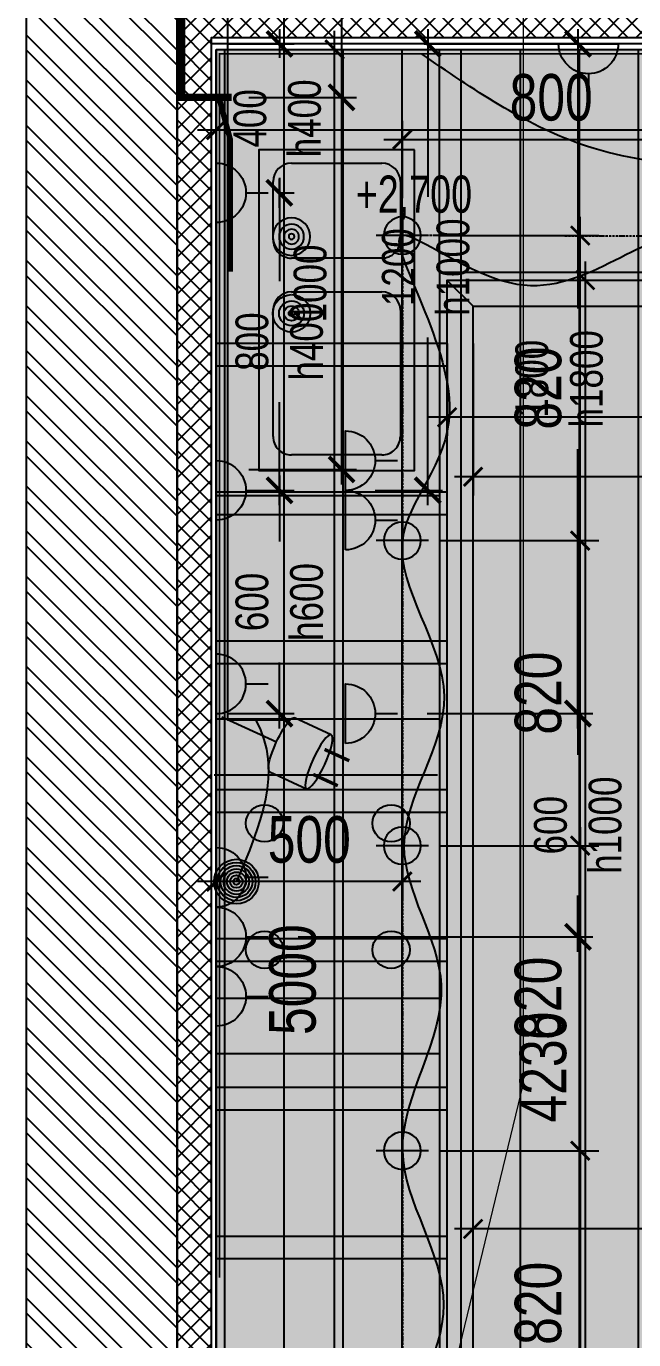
# Model space of a CAD drawing. Header units: metres. Extents: x -577923 to -19598, y 119734 to 247764.
# Drawn here: x -556317 to -554686, y 184420 to 187951 of the extents above; entities that cross this region are included whole.
import ezdxf
from ezdxf.enums import TextEntityAlignment as Align

# ---------------------------------------------------------------- set-up
doc = ezdxf.new("R2010")
doc.units = ezdxf.units.M
for name, pattern in [('ACAD_ISO10W100', [18, 12, -3, 0, -3]), ('CACHE2', [4.7625, 3.175, -1.5875]), ('HIDDEN', [9.525, 6.35, -3.175]), ('HIDDEN2', [4.7625, 3.175, -1.5875])]:
    doc.linetypes.add(name, pattern=pattern)
for name, color, linetype in [('ceiling', 232, 'Continuous'), ('ceiling dim', 4, 'Continuous'), ('cornice', 4, 'Continuous'), ('dim', 4, 'Continuous'), ('electricity', 61, 'Continuous'), ('floor', 172, 'Continuous'), ('floor hatch', 252, 'Continuous'), ('furniture', 34, 'Continuous'), ('Gypsum_wall', 3, 'Continuous'), ('light', 230, 'Continuous'), ('Marks ceiling', 4, 'Continuous'), ('sanit', 7, 'Continuous'), ('socket', 61, 'Continuous'), ('Ventilation', 92, 'CACHE2'), ('wall', 5, 'Continuous')]:
    doc.layers.add(name, color=color, linetype=linetype)
doc.layers.add('Hitting', color=150, linetype='HIDDEN', lineweight=18)
doc.styles.add('KOTE', font='romrust.shx', dxfattribs={"width": 0.8})
doc.dimstyles.new('ayala 50', dxfattribs={"dimscale": 50, "dimtxt": 2.5, "dimasz": 1, "dimexe": 1, "dimexo": 2, "dimgap": 1, "dimtad": 1, "dimdec": 0, "dimzin": 9, "dimdsep": 46, "dimtxsty": 'KOTE', "dimblk": 'ARCHTICK', "dimcen": 0, "dimdle": 1, "dimclrd": 4, "dimclre": 4, "dimclrt": 3, "dimadec": 0, "dimazin": 0, "dimtfac": 0.666667, "dimtdec": 0, "dimtix": 1, "dimtmove": 2, "dimatfit": 0, "dimfxl": 1, "dimtvp": 1, "dimtolj": 1, "dimarcsym": 0})
doc.dimstyles.new('scale 40', dxfattribs={"dimscale": 40, "dimtxt": 2.2, "dimasz": 1.7, "dimexe": 1, "dimexo": 2, "dimgap": 1, "dimtad": 1, "dimdec": 0, "dimzin": 9, "dimdsep": 46, "dimtxsty": 'KOTE', "dimblk": 'ARCHTICK', "dimcen": 0, "dimdle": 1, "dimclrd": 4, "dimclre": 4, "dimclrt": 3, "dimadec": 0, "dimazin": 0, "dimtfac": 0.666667, "dimtdec": 0, "dimtix": 1, "dimtmove": 2, "dimatfit": 0, "dimfxl": 1, "dimtvp": 1, "dimtolj": 1, "dimarcsym": 0})

# ---------------------------------------------------------------- blocks, each defined once
blk = doc.blocks.new('socket 1')
at = {"color": 0}
blk.add_lwpolyline([(0, 40), (0, 70)], dxfattribs=at)
blk.add_lwpolyline([(-40, 0), (40, 0, 1)], format="xyb", close=True, dxfattribs=at)
blk = doc.blocks.new('DECT')
at = {"color": 0}
blk.add_line((26.6, 95.7), (26.6, 59.5), dxfattribs=at)
at = {"color": 0, "ltscale": 0.5}
blk.add_line((0, 53.8), (0, 0), dxfattribs=at)
at = {"color": 0, "ltscale": 0.5, "const_width": 3.04}
for points in [[(-12.5, 120), (-12.5, 95.7)], [(12.1, 120), (12.1, 95.7)]]:
    blk.add_lwpolyline(points, dxfattribs=at)
at = {"color": 0}
blk.add_lwpolyline([(-26.6, 59.5), (-26.6, 95.7)], dxfattribs=at)
blk.add_ellipse((0, 95.7), major_axis=(-26.6, 0), ratio=0.216383, dxfattribs=at)
blk.add_ellipse((0, 59.5), major_axis=(-26.6, 0), ratio=0.216383, start_param=0, end_param=3.141593, dxfattribs=at)
blk = doc.blocks.new('_ArchTick')
at = {"color": 0, "linetype": 'ByBlock', "const_width": 0.15}
blk.add_lwpolyline([(-0.5, -0.5), (0.5, 0.5)], dxfattribs=at)
blk = doc.blocks.new('*D682')
at = {"layer": 'Defpoints', "color": 0, "linetype": 'ByBlock', "transparency": 16777216}
for p in [(-555807.2, 187888.3), (-555488.9, 187888.3), (-555831.9, 182888.3)]:
    blk.add_point(p, dxfattribs=at)
at = {"layer": 'dim', "color": 4, "linetype": 'ByBlock', "lineweight": -2, "transparency": 16777216}
for p, q in [((-555488.9, 182838.3), (-555488.9, 187938.3)), ((-555707.2, 187888.3), (-555438.9, 187888.3)), ((-555731.9, 182888.3), (-555438.9, 182888.3))]:
    blk.add_line(p, q, dxfattribs=at)
at = {"layer": 'dim', "color": 4, "linetype": 'ByBlock', "lineweight": -2, "transparency": 16777216, "xscale": 50, "yscale": 50, "zscale": 50}
for p, rotation in [((-555488.9, 187888.3), 90), ((-555488.9, 182888.3), 270)]:
    blk.add_blockref('_ArchTick', p, dxfattribs=dict(at, rotation=rotation))
at = {"layer": 'dim', "color": 3, "linetype": 'ByBlock', "transparency": 16777216, "insert": (-555601.4, 185388.3), "char_height": 125, "attachment_point": 5, "rotation": 90, "style": 'KOTE'}
blk.add_mtext('\\A1;5000', dxfattribs=at)
blk = doc.blocks.new('*D699')
at = {"layer": 'Defpoints', "color": 0, "linetype": 'ByBlock', "transparency": 16777216}
for p in [(-555857.2, 187903.3), (-555717.2, 187503.1), (-555637.2, 187503.1)]:
    blk.add_point(p, dxfattribs=at)
at = {"layer": 'socket', "color": 4, "linetype": 'ByBlock', "lineweight": -2, "transparency": 16777216}
for p, q in [((-555637.2, 187943.3), (-555637.2, 187865.6)), ((-555777.2, 187903.3), (-555597.2, 187903.3)), ((-555637.2, 187463.1), (-555637.2, 187540.8)), ((-555637.2, 187503.1), (-555597.2, 187503.1))]:
    blk.add_line(p, q, dxfattribs=at)
at = {"layer": 'socket', "color": 4, "linetype": 'ByBlock', "lineweight": -2, "transparency": 16777216, "xscale": 68, "yscale": 68, "zscale": 68}
for p, rotation in [((-555637.2, 187903.3), 90), ((-555637.2, 187503.1), 270)]:
    blk.add_blockref('_ArchTick', p, dxfattribs=dict(at, rotation=rotation))
at = {"layer": 'socket', "color": 3, "linetype": 'ByBlock', "transparency": 16777216, "insert": (-555642.7, 187703.2), "char_height": 88, "attachment_point": 5, "rotation": 90, "style": 'KOTE'}
blk.add_mtext('\\A1;400\\Ph400', dxfattribs=at)
blk = doc.blocks.new('*D700')
at = {"layer": 'Defpoints', "color": 0, "linetype": 'ByBlock', "transparency": 16777216}
for p in [(-555717.2, 187503.1), (-555747.2, 186703.3), (-555637.2, 186703.3)]:
    blk.add_point(p, dxfattribs=at)
at = {"layer": 'socket', "color": 4, "linetype": 'ByBlock', "lineweight": -2, "transparency": 16777216}
for p, q in [((-555637.2, 187543.1), (-555637.2, 187265.6)), ((-555637.2, 187503.1), (-555597.2, 187503.1)), ((-555637.2, 186663.3), (-555637.2, 186940.8)), ((-555667.2, 186703.3), (-555597.2, 186703.3))]:
    blk.add_line(p, q, dxfattribs=at)
at = {"layer": 'socket', "color": 4, "linetype": 'ByBlock', "lineweight": -2, "transparency": 16777216, "xscale": 68, "yscale": 68, "zscale": 68}
for p, rotation in [((-555637.2, 187503.1), 90), ((-555637.2, 186703.3), 270)]:
    blk.add_blockref('_ArchTick', p, dxfattribs=dict(at, rotation=rotation))
at = {"layer": 'socket', "color": 3, "linetype": 'ByBlock', "transparency": 16777216, "insert": (-555637.2, 187103.2), "char_height": 88, "attachment_point": 5, "rotation": 90, "style": 'KOTE'}
blk.add_mtext('\\A1;800\\Ph400', dxfattribs=at)
blk = doc.blocks.new('*D702')
at = {"layer": 'Defpoints', "color": 0, "linetype": 'ByBlock', "transparency": 16777216}
for p in [(-555328.5, 187903.3), (-555238.8, 187903.3), (-555460, 186703.3)]:
    blk.add_point(p, dxfattribs=at)
at = {"layer": 'socket', "color": 4, "linetype": 'ByBlock', "lineweight": -2, "transparency": 16777216}
for p, q in [((-555238.8, 187943.3), (-555238.8, 187492.5)), ((-555248.5, 187903.3), (-555198.8, 187903.3)), ((-555238.8, 186663.3), (-555238.8, 187114.1)), ((-555380, 186703.3), (-555198.8, 186703.3))]:
    blk.add_line(p, q, dxfattribs=at)
at = {"layer": 'socket', "color": 4, "linetype": 'ByBlock', "lineweight": -2, "transparency": 16777216, "xscale": 68, "yscale": 68, "zscale": 68}
for p, rotation in [((-555238.8, 187903.3), 90), ((-555238.8, 186703.3), 270)]:
    blk.add_blockref('_ArchTick', p, dxfattribs=dict(at, rotation=rotation))
at = {"layer": 'socket', "color": 3, "linetype": 'ByBlock', "transparency": 16777216, "insert": (-555243.9, 187303.3), "char_height": 88, "attachment_point": 5, "rotation": 90, "style": 'KOTE'}
blk.add_mtext('\\A1;1200\\Ph1000', dxfattribs=at)
blk = doc.blocks.new('*D703')
at = {"layer": 'Defpoints', "color": 0, "linetype": 'ByBlock', "transparency": 16777216}
for p in [(-555328.5, 187903.3), (-554835.3, 187903.3), (-555320, 186103.3)]:
    blk.add_point(p, dxfattribs=at)
at = {"layer": 'socket', "color": 4, "linetype": 'ByBlock', "lineweight": -2, "transparency": 16777216}
for p, q in [((-554835.3, 187943.3), (-554835.3, 187192.5)), ((-555248.5, 187903.3), (-554795.3, 187903.3)), ((-554835.3, 186063.3), (-554835.3, 186814.1)), ((-555240, 186103.3), (-554795.3, 186103.3))]:
    blk.add_line(p, q, dxfattribs=at)
at = {"layer": 'socket', "color": 4, "linetype": 'ByBlock', "lineweight": -2, "transparency": 16777216, "xscale": 68, "yscale": 68, "zscale": 68}
for p, rotation in [((-554835.3, 187903.3), 90), ((-554835.3, 186103.3), 270)]:
    blk.add_blockref('_ArchTick', p, dxfattribs=dict(at, rotation=rotation))
at = {"layer": 'socket', "color": 3, "linetype": 'ByBlock', "transparency": 16777216, "insert": (-554885.4, 187003.3), "char_height": 88, "attachment_point": 5, "rotation": 90, "style": 'KOTE'}
blk.add_mtext('\\A1;1800\\Ph1800', dxfattribs=at)
blk = doc.blocks.new('*D704')
at = {"layer": 'Defpoints', "color": 0, "linetype": 'ByBlock', "transparency": 16777216}
for p in [(-555747.2, 186703.3), (-555857.2, 186103.3), (-555637.2, 186103.3)]:
    blk.add_point(p, dxfattribs=at)
at = {"layer": 'socket', "color": 4, "linetype": 'ByBlock', "lineweight": -2, "transparency": 16777216}
for p, q in [((-555637.2, 186743.3), (-555637.2, 186565.6)), ((-555667.2, 186703.3), (-555597.2, 186703.3)), ((-555637.2, 186063.3), (-555637.2, 186240.9)), ((-555777.2, 186103.3), (-555597.2, 186103.3))]:
    blk.add_line(p, q, dxfattribs=at)
at = {"layer": 'socket', "color": 4, "linetype": 'ByBlock', "lineweight": -2, "transparency": 16777216, "xscale": 68, "yscale": 68, "zscale": 68}
for p, rotation in [((-555637.2, 186703.3), 90), ((-555637.2, 186103.3), 270)]:
    blk.add_blockref('_ArchTick', p, dxfattribs=dict(at, rotation=rotation))
at = {"layer": 'socket', "color": 3, "linetype": 'ByBlock', "transparency": 16777216, "insert": (-555637.2, 186403.3), "char_height": 88, "attachment_point": 5, "rotation": 90, "style": 'KOTE'}
blk.add_mtext('\\A1;600\\Ph600', dxfattribs=at)
blk = doc.blocks.new('*D705')
at = {"layer": 'Defpoints', "color": 0, "linetype": 'ByBlock', "transparency": 16777216}
for p in [(-555269.9, 186103.3), (-555667.1, 185503.3), (-554835.3, 185503.3)]:
    blk.add_point(p, dxfattribs=at)
at = {"layer": 'socket', "color": 4, "linetype": 'ByBlock', "lineweight": -2, "transparency": 16777216}
for p, q in [((-554835.3, 186143.3), (-554835.3, 185992.5)), ((-555189.9, 186103.3), (-554795.3, 186103.3)), ((-554835.3, 185463.3), (-554835.3, 185614.1)), ((-555587.1, 185503.3), (-554795.3, 185503.3))]:
    blk.add_line(p, q, dxfattribs=at)
at = {"layer": 'socket', "color": 4, "linetype": 'ByBlock', "lineweight": -2, "transparency": 16777216, "xscale": 68, "yscale": 68, "zscale": 68}
for p, rotation in [((-554835.3, 186103.3), 90), ((-554835.3, 185503.3), 270)]:
    blk.add_blockref('_ArchTick', p, dxfattribs=dict(at, rotation=rotation))
at = {"layer": 'socket', "color": 3, "linetype": 'ByBlock', "transparency": 16777216, "insert": (-554835.3, 185803.3), "char_height": 88, "attachment_point": 5, "rotation": 90, "style": 'KOTE'}
blk.add_mtext('\\A1;600\\Ph1000', dxfattribs=at)
blk = doc.blocks.new('*D743')
at = {"layer": 'Defpoints', "color": 0, "linetype": 'ByBlock', "transparency": 16777216}
for p in [(-555857.2, 188352.2), (-555857.2, 187903.3), (-554807.2, 187903.3)]:
    blk.add_point(p, dxfattribs=at)
at = {"layer": 'socket', "color": 4, "linetype": 'ByBlock', "lineweight": -2, "transparency": 16777216}
for p, q in [((-555857.2, 187983.3), (-555857.2, 188392.2)), ((-554807.2, 187983.3), (-554807.2, 188392.2)), ((-555897.2, 188352.2), (-555494.5, 188352.2)), ((-554767.2, 188352.2), (-555169.8, 188352.2))]:
    blk.add_line(p, q, dxfattribs=at)
at = {"layer": 'socket', "color": 4, "linetype": 'ByBlock', "lineweight": -2, "transparency": 16777216, "xscale": 68, "yscale": 68, "zscale": 68, "rotation": 180}
blk.add_blockref('_ArchTick', (-555857.2, 188352.2), dxfattribs=at)
at = {"layer": 'socket', "color": 4, "linetype": 'ByBlock', "lineweight": -2, "transparency": 16777216, "xscale": 68, "yscale": 68, "zscale": 68}
blk.add_blockref('_ArchTick', (-554807.2, 188352.2), dxfattribs=at)
at = {"layer": 'socket', "color": 3, "linetype": 'ByBlock', "transparency": 16777216, "insert": (-555332.2, 188352.2), "char_height": 88, "attachment_point": 5, "style": 'KOTE'}
blk.add_mtext('\\A1;1050\\Ph400', dxfattribs=at)
blk = doc.blocks.new('air diffuser')
at = {"color": 0}
for radius in [150, 128.6, 107.1, 85.7, 64.3, 42.9, 21.4]:
    blk.add_circle((0, 0), radius, dxfattribs=at)
blk = doc.blocks.new('*D749')
at = {"layer": 'Defpoints', "color": 0, "transparency": 16777216}
for p in [(-555716.3, 189759.9), (-555799.7, 187759.5), (-555470.4, 187759.5)]:
    blk.add_point(p, dxfattribs=at)
at = {"layer": 'sanit', "color": 4, "lineweight": -2, "transparency": 16777216}
for p, q in [((-555470.4, 189799.9), (-555470.4, 187719.5)), ((-555636.3, 189759.9), (-555430.4, 189759.9)), ((-555719.7, 187759.5), (-555430.4, 187759.5))]:
    blk.add_line(p, q, dxfattribs=at)
at = {"layer": 'sanit', "color": 4, "lineweight": -2, "transparency": 16777216, "xscale": 68, "yscale": 68, "zscale": 68}
for p, rotation in [((-555470.4, 189759.9), 90), ((-555470.4, 187759.5), 270)]:
    blk.add_blockref('_ArchTick', p, dxfattribs=dict(at, rotation=rotation))
at = {"layer": 'sanit', "color": 3, "transparency": 16777216, "insert": (-555554.4, 188759.7), "char_height": 88, "attachment_point": 5, "rotation": 90, "style": 'KOTE'}
blk.add_mtext('\\A1;2000', dxfattribs=at)
blk = doc.blocks.new('*D750')
at = {"layer": 'Defpoints', "color": 0, "transparency": 16777216}
for p in [(-555765.1, 187759.5), (-555799.7, 186759.5), (-555470.4, 186759.5)]:
    blk.add_point(p, dxfattribs=at)
at = {"layer": 'sanit', "color": 4, "lineweight": -2, "transparency": 16777216}
for p, q in [((-555470.4, 187799.5), (-555470.4, 186719.5)), ((-555685.1, 187759.5), (-555430.4, 187759.5)), ((-555719.7, 186759.5), (-555430.4, 186759.5))]:
    blk.add_line(p, q, dxfattribs=at)
at = {"layer": 'sanit', "color": 4, "lineweight": -2, "transparency": 16777216, "xscale": 68, "yscale": 68, "zscale": 68}
for p, rotation in [((-555470.4, 187759.5), 90), ((-555470.4, 186759.5), 270)]:
    blk.add_blockref('_ArchTick', p, dxfattribs=dict(at, rotation=rotation))
at = {"layer": 'sanit', "color": 3, "transparency": 16777216, "insert": (-555554.4, 187259.5), "char_height": 88, "attachment_point": 5, "rotation": 90, "style": 'KOTE'}
blk.add_mtext('\\A1;1000', dxfattribs=at)
blk = doc.blocks.new('*D769')
at = {"layer": 'ceiling dim', "color": 4, "linetype": 'ByBlock', "lineweight": -2, "transparency": 16777216}
for p, q in [((-555116.9, 184120.4), (-555116.9, 184768.4)), ((-553902, 184452.4), (-553902, 184768.4)), ((-553852, 184718.4), (-555166.9, 184718.4))]:
    blk.add_line(p, q, dxfattribs=at)
at = {"layer": 'Defpoints', "color": 0, "linetype": 'ByBlock', "transparency": 16777216}
for p in [(-555116.9, 184718.4), (-553902, 184352.4), (-555116.9, 184020.4)]:
    blk.add_point(p, dxfattribs=at)
at = {"layer": 'ceiling dim', "color": 4, "linetype": 'ByBlock', "lineweight": -2, "transparency": 16777216, "xscale": 50, "yscale": 50, "zscale": 50, "rotation": 180}
blk.add_blockref('_ArchTick', (-555116.9, 184718.4), dxfattribs=at)
at = {"layer": 'ceiling dim', "color": 4, "linetype": 'ByBlock', "lineweight": -2, "transparency": 16777216, "xscale": 50, "yscale": 50, "zscale": 50}
blk.add_blockref('_ArchTick', (-553902, 184718.4), dxfattribs=at)
at = {"layer": 'ceiling dim', "color": 3, "linetype": 'ByBlock', "transparency": 16777216, "insert": (-554509.5, 184830.9), "char_height": 125, "attachment_point": 5, "style": 'KOTE'}
blk.add_mtext('\\A1;1215', dxfattribs=at)
blk = doc.blocks.new('*D770')
at = {"layer": 'ceiling dim', "color": 4, "linetype": 'ByBlock', "lineweight": -2, "transparency": 16777216}
for p, q in [((-554829.3, 185698.3), (-554829.3, 186618.3)), ((-555207, 186568.3), (-554779.3, 186568.3)), ((-555207, 185748.3), (-554779.3, 185748.3))]:
    blk.add_line(p, q, dxfattribs=at)
at = {"layer": 'Defpoints', "color": 0, "linetype": 'ByBlock', "transparency": 16777216}
for p in [(-555307, 186568.3), (-554829.3, 186568.3), (-555307, 185748.3)]:
    blk.add_point(p, dxfattribs=at)
at = {"layer": 'ceiling dim', "color": 4, "linetype": 'ByBlock', "lineweight": -2, "transparency": 16777216, "xscale": 50, "yscale": 50, "zscale": 50}
for p, rotation in [((-554829.3, 186568.3), 90), ((-554829.3, 185748.3), 270)]:
    blk.add_blockref('_ArchTick', p, dxfattribs=dict(at, rotation=rotation))
at = {"layer": 'ceiling dim', "color": 3, "linetype": 'ByBlock', "transparency": 16777216, "insert": (-554941.8, 186158.3), "char_height": 125, "attachment_point": 5, "rotation": 90, "style": 'KOTE'}
blk.add_mtext('\\A1;820', dxfattribs=at)
blk = doc.blocks.new('*D771')
at = {"layer": 'ceiling dim', "color": 4, "linetype": 'ByBlock', "lineweight": -2, "transparency": 16777216}
for p, q in [((-554829.3, 186518.3), (-554829.3, 187438.3)), ((-555207, 187388.3), (-554779.3, 187388.3)), ((-555207, 186568.3), (-554779.3, 186568.3))]:
    blk.add_line(p, q, dxfattribs=at)
at = {"layer": 'Defpoints', "color": 0, "linetype": 'ByBlock', "transparency": 16777216}
for p in [(-555307, 187388.3), (-554829.3, 187388.3), (-555307, 186568.3)]:
    blk.add_point(p, dxfattribs=at)
at = {"layer": 'ceiling dim', "color": 4, "linetype": 'ByBlock', "lineweight": -2, "transparency": 16777216, "xscale": 50, "yscale": 50, "zscale": 50}
for p, rotation in [((-554829.3, 187388.3), 90), ((-554829.3, 186568.3), 270)]:
    blk.add_blockref('_ArchTick', p, dxfattribs=dict(at, rotation=rotation))
at = {"layer": 'ceiling dim', "color": 3, "linetype": 'ByBlock', "transparency": 16777216, "insert": (-554941.8, 186978.3), "char_height": 125, "attachment_point": 5, "rotation": 90, "style": 'KOTE'}
blk.add_mtext('\\A1;820', dxfattribs=at)
blk = doc.blocks.new('*D772')
at = {"layer": 'ceiling dim', "color": 4, "linetype": 'ByBlock', "lineweight": -2, "transparency": 16777216}
for p, q in [((-555807.1, 185846.6), (-555807.1, 185601.8)), ((-555307, 185846.6), (-555307, 185601.8)), ((-555257, 185651.8), (-555857.1, 185651.8))]:
    blk.add_line(p, q, dxfattribs=at)
at = {"layer": 'Defpoints', "color": 0, "linetype": 'ByBlock', "transparency": 16777216}
for p in [(-555807.1, 185946.6), (-555307, 185946.6), (-555807.1, 185651.8)]:
    blk.add_point(p, dxfattribs=at)
at = {"layer": 'ceiling dim', "color": 4, "linetype": 'ByBlock', "lineweight": -2, "transparency": 16777216, "xscale": 50, "yscale": 50, "zscale": 50, "rotation": 180}
blk.add_blockref('_ArchTick', (-555807.1, 185651.8), dxfattribs=at)
at = {"layer": 'ceiling dim', "color": 4, "linetype": 'ByBlock', "lineweight": -2, "transparency": 16777216, "xscale": 50, "yscale": 50, "zscale": 50}
blk.add_blockref('_ArchTick', (-555307, 185651.8), dxfattribs=at)
at = {"layer": 'ceiling dim', "color": 3, "linetype": 'ByBlock', "transparency": 16777216, "insert": (-555557, 185764.3), "char_height": 125, "attachment_point": 5, "style": 'KOTE'}
blk.add_mtext('\\A1;500', dxfattribs=at)
blk = doc.blocks.new('downlight')
at = {"color": 0}
for p, q in [((0, 10.5), (0, -10.5)), ((-10.5, 0), (10.5, 0))]:
    blk.add_line(p, q, dxfattribs=at)
blk.add_circle((0, 0), 7.5, dxfattribs=at)
blk = doc.blocks.new('*D1019')
at = {"layer": 'ceiling dim', "color": 4, "linetype": 'ByBlock', "lineweight": -2, "transparency": 16777216}
for p, q in [((-555116.9, 187098.3), (-555116.9, 186689.9)), ((-552036.8, 187098.3), (-552036.8, 186689.9)), ((-551986.8, 186739.9), (-555166.9, 186739.9))]:
    blk.add_line(p, q, dxfattribs=at)
at = {"layer": 'Defpoints', "color": 0, "linetype": 'ByBlock', "transparency": 16777216}
for p in [(-555116.9, 187198.3), (-552036.8, 187198.3), (-555116.9, 186739.9)]:
    blk.add_point(p, dxfattribs=at)
at = {"layer": 'ceiling dim', "color": 4, "linetype": 'ByBlock', "lineweight": -2, "transparency": 16777216, "xscale": 50, "yscale": 50, "zscale": 50, "rotation": 180}
blk.add_blockref('_ArchTick', (-555116.9, 186739.9), dxfattribs=at)
at = {"layer": 'ceiling dim', "color": 4, "linetype": 'ByBlock', "lineweight": -2, "transparency": 16777216, "xscale": 50, "yscale": 50, "zscale": 50}
blk.add_blockref('_ArchTick', (-552036.8, 186739.9), dxfattribs=at)
at = {"layer": 'ceiling dim', "color": 3, "linetype": 'ByBlock', "transparency": 16777216, "insert": (-553576.9, 186852.4), "char_height": 125, "attachment_point": 5, "style": 'KOTE'}
blk.add_mtext('\\A1;3080', dxfattribs=at)
blk = doc.blocks.new('*D1025')
at = {"layer": 'Defpoints', "color": 0, "linetype": 'ByBlock', "transparency": 16777216}
for p in [(-555807.2, 187888.1), (-552607.2, 187888.3), (-555807.2, 187671.9)]:
    blk.add_point(p, dxfattribs=at)
at = {"layer": 'dim', "color": 4, "linetype": 'ByBlock', "lineweight": -2, "transparency": 16777216}
for p, q in [((-555807.2, 187788.1), (-555807.2, 187621.9)), ((-552607.2, 187788.3), (-552607.2, 187621.9)), ((-552557.2, 187671.9), (-555857.2, 187671.9))]:
    blk.add_line(p, q, dxfattribs=at)
at = {"layer": 'dim', "color": 4, "linetype": 'ByBlock', "lineweight": -2, "transparency": 16777216, "xscale": 50, "yscale": 50, "zscale": 50, "rotation": 180}
blk.add_blockref('_ArchTick', (-555807.2, 187671.9), dxfattribs=at)
at = {"layer": 'dim', "color": 4, "linetype": 'ByBlock', "lineweight": -2, "transparency": 16777216, "xscale": 50, "yscale": 50, "zscale": 50}
blk.add_blockref('_ArchTick', (-552607.2, 187671.9), dxfattribs=at)
at = {"layer": 'dim', "color": 3, "linetype": 'ByBlock', "transparency": 16777216, "insert": (-554207.2, 187784.4), "char_height": 125, "attachment_point": 5, "style": 'KOTE'}
blk.add_mtext('\\A1;3200', dxfattribs=at)
blk = doc.blocks.new('*D1162')
at = {"layer": 'ceiling dim', "color": 4, "linetype": 'ByBlock', "lineweight": -2, "transparency": 16777216}
for p, q in [((-554829.3, 185798.3), (-554829.3, 184878.3)), ((-555207, 185748.3), (-554779.3, 185748.3)), ((-555207, 184928.3), (-554779.3, 184928.3))]:
    blk.add_line(p, q, dxfattribs=at)
at = {"layer": 'Defpoints', "color": 0, "linetype": 'ByBlock', "transparency": 16777216}
for p in [(-555307, 185748.3), (-555307, 184928.3), (-554829.3, 184928.3)]:
    blk.add_point(p, dxfattribs=at)
at = {"layer": 'ceiling dim', "color": 4, "linetype": 'ByBlock', "lineweight": -2, "transparency": 16777216, "xscale": 50, "yscale": 50, "zscale": 50}
for p, rotation in [((-554829.3, 185748.3), 90), ((-554829.3, 184928.3), 270)]:
    blk.add_blockref('_ArchTick', p, dxfattribs=dict(at, rotation=rotation))
at = {"layer": 'ceiling dim', "color": 3, "linetype": 'ByBlock', "transparency": 16777216, "insert": (-554941.8, 185338.3), "char_height": 125, "attachment_point": 5, "rotation": 90, "style": 'KOTE'}
blk.add_mtext('\\A1;820', dxfattribs=at)
blk = doc.blocks.new('*D1163')
at = {"layer": 'ceiling dim', "color": 4, "linetype": 'ByBlock', "lineweight": -2, "transparency": 16777216}
for p, q in [((-554829.3, 184978.3), (-554829.3, 184058.3)), ((-555207, 184928.3), (-554779.3, 184928.3)), ((-555207, 184108.3), (-554779.3, 184108.3))]:
    blk.add_line(p, q, dxfattribs=at)
at = {"layer": 'Defpoints', "color": 0, "linetype": 'ByBlock', "transparency": 16777216}
for p in [(-555307, 184928.3), (-555307, 184108.3), (-554829.3, 184108.3)]:
    blk.add_point(p, dxfattribs=at)
at = {"layer": 'ceiling dim', "color": 4, "linetype": 'ByBlock', "lineweight": -2, "transparency": 16777216, "xscale": 50, "yscale": 50, "zscale": 50}
for p, rotation in [((-554829.3, 184928.3), 90), ((-554829.3, 184108.3), 270)]:
    blk.add_blockref('_ArchTick', p, dxfattribs=dict(at, rotation=rotation))
at = {"layer": 'ceiling dim', "color": 3, "linetype": 'ByBlock', "transparency": 16777216, "insert": (-554941.8, 184518.3), "char_height": 125, "attachment_point": 5, "rotation": 90, "style": 'KOTE'}
blk.add_mtext('\\A1;820', dxfattribs=at)
blk = doc.blocks.new('*D1165')
at = {"layer": 'ceiling dim', "color": 4, "linetype": 'ByBlock', "lineweight": -2, "transparency": 16777216}
for p, q in [((-555307, 187488.3), (-555307, 187696.5)), ((-554507.4, 187488.3), (-554507.4, 187696.5)), ((-555357, 187646.5), (-554457.4, 187646.5))]:
    blk.add_line(p, q, dxfattribs=at)
at = {"layer": 'Defpoints', "color": 0, "linetype": 'ByBlock', "transparency": 16777216}
for p in [(-554507.4, 187646.5), (-555307, 187388.3), (-554507.4, 187388.3)]:
    blk.add_point(p, dxfattribs=at)
at = {"layer": 'ceiling dim', "color": 4, "linetype": 'ByBlock', "lineweight": -2, "transparency": 16777216, "xscale": 50, "yscale": 50, "zscale": 50, "rotation": 180}
blk.add_blockref('_ArchTick', (-555307, 187646.5), dxfattribs=at)
at = {"layer": 'ceiling dim', "color": 4, "linetype": 'ByBlock', "lineweight": -2, "transparency": 16777216, "xscale": 50, "yscale": 50, "zscale": 50}
blk.add_blockref('_ArchTick', (-554507.4, 187646.5), dxfattribs=at)
at = {"layer": 'ceiling dim', "color": 3, "linetype": 'ByBlock', "transparency": 16777216, "insert": (-554907.2, 187759), "char_height": 125, "attachment_point": 5, "style": 'KOTE'}
blk.add_mtext('\\A1;800', dxfattribs=at)
blk = doc.blocks.new('*D1231')
at = {"layer": 'cornice', "color": 4, "linetype": 'ByBlock', "lineweight": -2, "transparency": 16777216}
for p, q in [((-555186.9, 187098.3), (-555186.9, 186849.8)), ((-552036.8, 187098.3), (-552036.8, 186849.8)), ((-551986.8, 186899.8), (-555236.9, 186899.8))]:
    blk.add_line(p, q, dxfattribs=at)
at = {"layer": 'Defpoints', "color": 0, "linetype": 'ByBlock', "transparency": 16777216}
for p in [(-555186.9, 187198.3), (-552036.8, 187198.3), (-555186.9, 186899.8)]:
    blk.add_point(p, dxfattribs=at)
at = {"layer": 'cornice', "color": 4, "linetype": 'ByBlock', "lineweight": -2, "transparency": 16777216, "xscale": 50, "yscale": 50, "zscale": 50}
for p, rotation in [((-555186.9, 186899.8), 180.0000165074462), ((-552036.8, 186899.8), 1.650744620995681e-05)]:
    blk.add_blockref('_ArchTick', p, dxfattribs=dict(at, rotation=rotation))
at = {"layer": 'cornice', "color": 3, "linetype": 'ByBlock', "transparency": 16777216, "insert": (-553611.9, 187012.3), "char_height": 125, "attachment_point": 5, "rotation": 0, "style": 'KOTE'}
blk.add_mtext('\\A1;3150', dxfattribs=at)
blk = doc.blocks.new('*D1232')
at = {"layer": 'cornice', "color": 4, "linetype": 'ByBlock', "lineweight": -2, "transparency": 16777216}
for p, q in [((-554815.9, 187318.3), (-554815.9, 182988.3)), ((-555086.9, 187268.3), (-554765.9, 187268.3)), ((-555086.9, 183038.3), (-554765.9, 183038.3))]:
    blk.add_line(p, q, dxfattribs=at)
at = {"layer": 'Defpoints', "color": 0, "linetype": 'ByBlock', "transparency": 16777216}
for p in [(-555186.9, 187268.3), (-555186.9, 183038.3), (-554815.9, 183038.3)]:
    blk.add_point(p, dxfattribs=at)
at = {"layer": 'cornice', "color": 4, "linetype": 'ByBlock', "lineweight": -2, "transparency": 16777216, "xscale": 50, "yscale": 50, "zscale": 50}
for p, rotation in [((-554815.9, 187268.3), 90), ((-554815.9, 183038.3), 270)]:
    blk.add_blockref('_ArchTick', p, dxfattribs=dict(at, rotation=rotation))
at = {"layer": 'cornice', "color": 3, "linetype": 'ByBlock', "transparency": 16777216, "insert": (-554928.4, 185153.3), "char_height": 125, "attachment_point": 5, "rotation": 90, "style": 'KOTE'}
blk.add_mtext('\\A1;4230', dxfattribs=at)
blk = doc.blocks.new('kitchen furn 1')
at = {"linetype": 'ByBlock'}
blk.add_hatch(color=254, dxfattribs=at).paths.add_polyline_path([(0, 0), (3200, 0), (3200, -370), (3600.4, -370), (3600.4, -600), (600, -600), (600, -3600), (0, -3600)])
at = {"color": 0}
for p, q in [((600, -600), (600, 0)), ((600, -1200), (0, -1200)), ((600, -1800), (0, -1800)), ((-5.1, -1950), (594.9, -1950)), ((0, -2550), (600, -2550)), ((600, -2700), (0, -2700))]:
    blk.add_line(p, q, dxfattribs=at)
at = {"color": 0, "linetype": 'ByBlock'}
for p, q in [((202.3, -305.8), (445.4, -305.8)), ((152.9, -511.4), (152.9, -355.3)), ((494.9, -355.3), (494.9, -511.4)), ((445.4, -560.9), (202.3, -560.9)), ((202.3, -651.7), (445.4, -651.7)), ((152.9, -1040.3), (152.9, -701.2)), ((494.9, -701.2), (494.9, -1040.3)), ((445.4, -1089.7), (202.3, -1089.7))]:
    blk.add_line(p, q, dxfattribs=at)
at = {"color": 0}
blk.add_lwpolyline([(0, 0), (3200, 0), (3200, -370), (3600.4, -370), (3600.4, -600), (600, -600), (600, -3600), (0, -3600), (0, 0)], dxfattribs=at)
blk.add_lwpolyline([(533.1, -270), (114.7, -270), (114.7, -1131.9), (533.1, -1131.9)], close=True, dxfattribs=at)
for centre in [(130, -2080), (470, -2080), (130, -2420), (470, -2420)]:
    blk.add_circle(centre, 50, dxfattribs=at)
at = {"color": 0, "linetype": 'ByBlock'}
for centre, major_axis, start_param, end_param in [((202.3, -355.3), (35, 35), 0.785398, 2.356194), ((445.4, -355.3), (35, 35), 5.497787, 7.068583), ((202.3, -511.4), (35, 35), 2.356194, 3.926991), ((445.4, -511.4), (-35, 35), 2.356194, 3.926991), ((202.3, -701.2), (0, 49.5), 0, 1.570796), ((445.4, -701.2), (0, 49.5), 4.712389, 6.283185), ((202.5, -709.4), (0, 33.5), 6.283185307178972, 12.56637061435856), ((202.5, -709.4), (0, 20), 6.283185307178555, 12.56637061435814), ((202.5, -709.4), (0, 7.61), 6.283185307176881, 12.56637061435647), ((202.3, -1040.3), (35, 35), 2.356194, 3.926991), ((445.4, -1040.3), (-35, 35), 2.356194, 3.926991)]:
    blk.add_ellipse(centre, major_axis=major_axis, ratio=1, start_param=start_param, end_param=end_param, dxfattribs=at)
at = {"color": 0, "linetype": 'ByBlock', "extrusion": (0, 0, -1)}
blk.add_ellipse((202.5, -503.2), major_axis=(0, -50.3), ratio=1, dxfattribs=at)
for major_axis, start_param, end_param in [((0, -33.5), 6.283185307178972, 12.56637061435856), ((0, -20), 6.283185307178555, 12.56637061435814), ((0, -7.61), 6.283185307176881, 12.56637061435647)]:
    blk.add_ellipse((202.5, -503.2), major_axis=major_axis, ratio=1, start_param=start_param, end_param=end_param, dxfattribs=at)
at = {"color": 0, "linetype": 'ByBlock'}
blk.add_ellipse((202.5, -709.4), major_axis=(0, 50.3), ratio=1, dxfattribs=at)

msp = doc.modelspace()

# ---------------------------------------------------------------- hatches: boundary and pattern name
at = {"layer": 'cornice', "linetype": 'ByBlock'}
h = msp.add_hatch(color=254, dxfattribs=at)
h.paths.add_polyline_path([(-555116.9, 183108.3), (-555116.9, 187198.3), (-552036.8, 187198.3), (-552036.8, 187823.3), (-548637.2, 187823.3), (-548637.2, 184448.3), (-549202.2, 184448.3), (-549202.2, 183828.3), (-548802.2, 183828.3), (-548802.2, 183108.3)], flags=16)
h.paths.add_polyline_path([(-555186.9, 183038.3), (-555186.9, 187268.3), (-552106.8, 187268.3), (-552106.8, 187893.3), (-548567.2, 187893.3), (-548567.2, 184378.3), (-549132.2, 184378.3), (-549132.2, 183898.3), (-548732.2, 183898.3), (-548732.2, 183038.3)])
at = {"layer": 'floor hatch', "linetype": 'ByBlock', "true_color": 0xcfcfb4}
h = msp.add_hatch(color=9, dxfattribs=at)
h.paths.add_polyline_path([(-552106.8, 184828.3), (-552607.2, 184828.3), (-552607.2, 183933.3), (-552106.8, 183933.3)], flags=16)
h.paths.add_polyline_path([(-555807.2, 187888.3), (-552607.2, 187888.3), (-552607.2, 187518.3), (-552206.8, 187518.3), (-552206.8, 187268.3), (-552106.8, 187268.3), (-552106.8, 187893.3), (-551932.2, 187893.3), (-551932.2, 188373.3), (-552121.8, 188373.3), (-552121.8, 188468.3), (-552201.8, 188468.3), (-552201.8, 189278.3), (-552121.8, 189278.3), (-552121.8, 189378), (-552652.1, 189908.3), (-555902.2, 189908.3), (-555902.2, 192128.3), (-555282.2, 192128.3), (-555282.2, 192478.3), (-554352.2, 192478.3), (-554352.2, 192128.3), (-551662.2, 192128.3), (-551662.1, 190898.2), (-551131.8, 190367.9), (-550831.8, 190367.9), (-550831.8, 190447.9), (-550001.8, 190447.9), (-550001.8, 190367.9), (-548521.8, 190367.9), (-548521.8, 189473.3), (-546581.7, 189473.3), (-546581.7, 189553.3), (-545751.7, 189553.3), (-545751.7, 189473.3), (-545422.2, 189473.3), (-545422.2, 189373.3), (-545342.2, 189373.3), (-545342.2, 188543.3), (-545422.2, 188543.3), (-545422.2, 187773.3), (-546592.2, 187773.3), (-546592.2, 187693.3), (-547522.2, 187693.3), (-547522.2, 187773.3), (-548272.2, 187773.3), (-548272.2, 188373.3), (-549132.2, 188373.3), (-549132.2, 187893.3), (-548397.2, 187893.3), (-548397.2, 184378.3), (-549132.2, 184378.3), (-549132.2, 183898.3), (-548732.2, 183898.3), (-548732.2, 182888.3), (-549022.2, 182888.3), (-549022.2, 182762), (-550152.2, 182762), (-550152.2, 182888.3), (-550846.8, 182888.3), (-550846.8, 182758.3), (-551936.8, 182758.3), (-551936.8, 182888.3), (-552727.2, 182888.3), (-552727.2, 182758.3), (-553867.2, 182758.3), (-553867.2, 182888.3), (-554597.2, 182888.3), (-554597.2, 182758.3), (-555752.2, 182758.3), (-555752.2, 182888.3), (-555806.9, 182888.3)])
at = {"layer": 'floor hatch'}
h = msp.add_hatch(dxfattribs=at)
h.set_pattern_fill('ANSI31', color=256, scale=50, angle=45, style=0)
h.paths.add_polyline_path([(-555807.2, 187888.3), (-552607.2, 187888.3), (-552607.2, 187518.3), (-552206.8, 187518.3), (-552206.8, 187268.3), (-552106.8, 187268.3), (-552106.8, 187893.3), (-551932.2, 187893.3), (-551932.2, 188373.3), (-552121.8, 188373.3), (-552121.8, 188468.3), (-552201.8, 188468.3), (-552201.8, 189278.3), (-552121.8, 189278.3), (-552121.8, 189378), (-552652.1, 189908.3), (-555902.2, 189908.3), (-555902.2, 192128.3), (-555282.2, 192128.3), (-555282.2, 192478.3), (-554352.2, 192478.3), (-554352.2, 192128.3), (-551662.2, 192128.3), (-551662.1, 190898.2), (-551131.8, 190367.9), (-550831.8, 190367.9), (-550831.8, 190447.9), (-550001.8, 190447.9), (-550001.8, 190367.9), (-548521.8, 190367.9), (-548521.8, 189473.3), (-546581.7, 189473.3), (-546581.7, 189553.3), (-545751.7, 189553.3), (-545751.7, 189473.3), (-545422.2, 189473.3), (-545422.2, 189373.3), (-545342.2, 189373.3), (-545342.2, 188543.3), (-545422.2, 188543.3), (-545422.2, 187773.3), (-546592.2, 187773.3), (-546592.2, 187693.3), (-547522.2, 187693.3), (-547522.2, 187773.3), (-548272.2, 187773.3), (-548272.2, 188373.3), (-549132.2, 188373.3), (-549132.2, 187893.3), (-548397.2, 187893.3), (-548397.2, 184378.3), (-549132.2, 184378.3), (-549132.2, 183898.3), (-548732.2, 183898.3), (-548732.2, 182888.3), (-549022.2, 182888.3), (-549022.2, 182762), (-550152.2, 182762), (-550152.2, 182888.3), (-550846.8, 182888.3), (-550846.8, 182758.3), (-551936.8, 182758.3), (-551936.8, 182888.3), (-552727.2, 182888.3), (-552727.2, 182758.3), (-553867.2, 182758.3), (-553867.2, 182888.3), (-554597.2, 182888.3), (-554597.2, 182758.3), (-555752.2, 182758.3), (-555752.2, 182888.3), (-555806.9, 182888.3)])
h.paths.add_polyline_path([(-552106.8, 184828.3), (-552607.2, 184828.3), (-552607.2, 183933.3), (-552106.8, 183933.3)], flags=16)
at = {"layer": 'Gypsum_wall'}
h = msp.add_hatch(dxfattribs=at)
h.set_pattern_fill('ANSI37', color=0, scale=11, style=0)
h.paths.add_polyline_path([(-552577.2, 187995.8), (-555819.7, 187995.8), (-555819.7, 189398.3), (-555912.2, 189398.3), (-555912.2, 182578.3), (-555819.7, 182578.3), (-555819.7, 187920.8), (-552577.2, 187920.8)])
at = {"layer": 'wall'}
h = msp.add_hatch(dxfattribs=at)
h.set_pattern_fill('ANSI32', color=4, scale=9, angle=90, style=0)
h.set_pattern_definition([(135, (-156159.57, 62444.69), (-60.616729, -60.616729), []), (135, (-156159.57, 62485.1), (-60.616729, -60.616729), [])])
h.paths.add_polyline_path([(-555312.2, 192588.3), (-556317.2, 192588.3), (-556317.2, 184068.3), (-555912.2, 184068.3), (-555912.2, 192188.3), (-555312.2, 192188.3)])

# ---------------------------------------------------------------- linework, layer by layer
at = {"layer": 'ceiling'}
msp.add_line((-555187.1, 187268.3), (-555117.1, 187198.3), dxfattribs=at)
for points in [[(-555186.9, 183038.3), (-555186.9, 183038.3), (-555186.9, 183038.3), (-555186.9, 187268.3), (-555186.9, 187268.3), (-552106.8, 187268.3), (-552106.8, 187268.3), (-552106.8, 187268.3), (-552106.8, 187893.3), (-548567.2, 187893.3), (-548567.2, 184378.3), (-549132.2, 184378.3), (-549132.2, 183898.3), (-548732.2, 183898.3), (-548732.2, 183038.3)], [(-555116.9, 183108.3), (-555116.9, 187198.3), (-552036.8, 187198.3), (-552036.8, 187823.3), (-548637.2, 187823.3), (-548637.2, 184448.3), (-549202.2, 184448.3), (-549202.2, 183828.3), (-548802.2, 183828.3), (-548802.2, 183108.3)]]:
    msp.add_lwpolyline(points, close=True, dxfattribs=at)
at = {"layer": 'ceiling', "color": 150, "linetype": 'ByBlock', "true_color": 0x229ef7}
for points in [[(-555186.9, 187098.3), (-555806.9, 187098.3), (-555806.9, 187038.3), (-555186.9, 187038.3)], [(-555186.9, 186698.3), (-555806.9, 186698.3), (-555806.9, 186638.3), (-555186.9, 186638.3)], [(-555186.9, 186298.3), (-555806.9, 186298.3), (-555806.9, 186238.3), (-555186.9, 186238.3)], [(-555186.9, 185898.3), (-555806.9, 185898.3), (-555806.9, 185838.3), (-555186.9, 185838.3)], [(-555186.9, 185498.3), (-555806.9, 185498.3), (-555806.9, 185438.3), (-555186.9, 185438.3)], [(-555186.9, 185098.3), (-555806.9, 185098.3), (-555806.9, 185038.3), (-555186.9, 185038.3)], [(-555186.9, 184698.3), (-555806.9, 184698.3), (-555806.9, 184638.3), (-555186.9, 184638.3)]]:
    msp.add_lwpolyline(points, close=True, dxfattribs=at)
at = {"layer": 'electricity', "color": 53, "true_color": 0xdec33b}
msp.add_spline([(-554201.6, 187570), (-554828.2, 187634.1), (-555255.5, 187876.8)], degree=3, dxfattribs=at)
at = {"layer": 'electricity', "color": 20, "true_color": 0xff5e29}
msp.add_spline([(-551844.2, 187284.2), (-552592.8, 187083.6), (-552890.6, 187381.4), (-553390.4, 187247.5), (-553707.7, 187381.4), (-554219.3, 187244.3), (-554507.4, 187388.3), (-554998.2, 187256.8), (-555307, 187388.3), (-555180.1, 186914.7), (-555307, 186568.3), (-555195, 186150.3), (-555302.7, 185748.3), (-555202.5, 185374.3), (-555307, 184928.3), (-555196.1, 184514.2), (-555304.8, 184108.3), (-555180, 183642.6), (-555307, 183288.3)], degree=3, dxfattribs=at)
at = {"layer": 'floor', "linetype": 'ByBlock'}
for points in [[(-555807.2, 187888.3), (-552607.2, 187888.3), (-552607.2, 187518.3), (-552206.8, 187518.3), (-552206.8, 187268.3), (-552106.8, 187268.3), (-552106.8, 187893.3), (-551932.2, 187893.3), (-551932.2, 188373.3)], [(-550846.8, 182758.3), (-551936.8, 182758.3), (-551936.8, 182888.3), (-552727.2, 182888.3), (-552727.2, 182758.3), (-553867.2, 182758.3), (-553867.2, 182888.3), (-554597.2, 182888.3), (-554597.2, 182758.3), (-555752.2, 182758.3), (-555752.2, 182888.3), (-555806.9, 182888.3), (-555807.2, 187888.3)]]:
    msp.add_lwpolyline(points, dxfattribs=at)
at = {"layer": 'Gypsum_wall'}
for p, q in [((-552607.2, 187903.3), (-555819.7, 187903.3)), ((-555807.2, 187888.3), (-555806.9, 182413.5)), ((-555807.2, 187888.3), (-552607.2, 187888.3))]:
    msp.add_line(p, q, dxfattribs=at)
at = {"layer": 'Gypsum_wall', "color": 4}
msp.add_lwpolyline([(-552577.2, 187995.8), (-555819.7, 187995.8), (-555819.7, 189398.3), (-555912.2, 189398.3), (-555912.2, 182578.3), (-555819.7, 182578.3), (-555819.7, 187920.8), (-552577.2, 187920.8), (-552577.2, 187995.8)], dxfattribs=at)
at = {"layer": 'Hitting', "color": 20, "linetype": 'ByBlock', "true_color": 0xf44d0b}
for points in [[(-554982.6, 192588.2), (-554982.6, 185109)], [(-554982.6, 185109), (-555495.7, 182988.1), (-555505.8, 182857.9)]]:
    msp.add_lwpolyline(points, dxfattribs=at)
at = {"layer": 'light', "color": 61, "linetype": 'HIDDEN2', "const_width": 5}
msp.add_lwpolyline([(-554107.2, 187876.8), (-555798.2, 187876.8), (-555798.2, 184587.6)], dxfattribs=at)
at = {"layer": 'light', "color": 8, "linetype": 'ACAD_ISO10W100', "ltscale": 0.5}
msp.add_lwpolyline([(-552907.7, 187381.4), (-555307, 187388.3), (-555307, 183288.3)], dxfattribs=at)
at = {"layer": 'sanit', "color": 34, "true_color": 0x9e4e15}
for points, const_width in [([(-555771.3, 189759.9), (-555899.7, 189759.9), (-555899.7, 187936.6), (-555899.7, 187759.5), (-555765.1, 187759.5)], 20), ([(-555799.7, 187759.5), (-555769, 187645.1), (-555769, 187290.9)], 15)]:
    msp.add_lwpolyline(points, dxfattribs=dict(at, const_width=const_width))
at = {"layer": 'Ventilation', "color": 1, "linetype": 'ByBlock'}
msp.add_lwpolyline([(-555775.7, 188165.7), (-555625.7, 188165.7), (-555625.7, 186085.7), (-555775.7, 186085.7)], close=True, dxfattribs=at)
msp.add_open_spline([(-555700.7, 186085.7), (-555625.9, 185949.7), (-555689.3, 185800.7), (-555752.7, 185651.8)], degree=3, dxfattribs=at)
at = {"layer": 'wall', "linetype": 'ByBlock'}
msp.add_lwpolyline([(-555312.2, 192588.3), (-556317.2, 192588.3), (-556317.2, 184068.3), (-555912.2, 184068.3), (-555912.2, 192188.3), (-555312.2, 192188.3), (-555312.2, 192588.3)], dxfattribs=at)

# ---------------------------------------------------------------- block references
at = {"layer": 'ceiling', "color": 0, "xscale": 0.3999999999996362, "yscale": 0.3999999999996362, "zscale": 2, "rotation": 180}
msp.add_blockref('air diffuser', (-555752.7, 185651.8), dxfattribs=at)
at = {"layer": 'furniture', "color": 34, "linetype": 'ByBlock'}
msp.add_blockref('kitchen furn 1', (-555807.2, 187888.5), dxfattribs=at)
at = {"layer": 'light', "color": 61, "xscale": -6.666599999996834, "yscale": 6.666599999996834}
for p in [(-555307, 187388.3), (-555307, 186568.3), (-555307, 185748.3), (-555307, 184928.3)]:
    msp.add_blockref('downlight', p, dxfattribs=at)
at = {"layer": 'socket', "yscale": 2, "zscale": 0.01999999999998181}
for p, xscale, rotation in [((-554807.2, 187903.3), -2, 180), ((-555807.1, 187503.1), -2, 270), ((-555460, 186783.3), -2, 270), ((-555807.1, 186703.3), -2, 270), ((-555460, 186623.3), -2, 270), ((-555807.1, 186183.3), 2, 270), ((-555460, 186103.3), -2, 270), ((-555807.1, 185663.3), -2, 270), ((-555807.1, 185503.3), -2, 270), ((-555807.1, 185343.3), -2, 270)]:
    msp.add_blockref('socket 1', p, dxfattribs=dict(at, xscale=xscale, rotation=rotation))
at = {"layer": 'socket', "xscale": -3.000000000076565, "yscale": 3, "rotation": 245.3756982456406}
msp.add_blockref('DECT', (-555792.1, 186093.7), dxfattribs=at)

# ---------------------------------------------------------------- texts
at = {"layer": 'Marks ceiling', "style": 'KOTE', "width": 0.7576}
msp.add_text('+2,700', height=100, dxfattribs=at).set_placement((-555275.9, 187499.5), align=Align.MIDDLE_CENTER)

# ---------------------------------------------------------------- dimensions: what is measured, and where the dimension line sits
at = {"layer": 'ceiling dim', "color": 20, "linetype": 'ByBlock', "true_color": 0xf44d0b}
for base, p1, p2, picture, middle in [((-554507.4, 187646.5), (-555307, 187388.3), (-554507.4, 187388.3), '*D1165', (-554907.2, 187759)), ((-555807.1, 185651.8), (-555307, 185946.6), (-555807.1, 185946.6), '*D772', (-555557, 185764.3)), ((-555116.9, 184718.4), (-553902, 184352.4), (-555116.9, 184020.4), '*D769', (-554509.5, 184830.9))]:
    dim = msp.add_linear_dim(base=base, p1=p1, p2=p2, dimstyle='ayala 50', dxfattribs=at)
    dim.commit()
    dim.dimension.update_dxf_attribs({"geometry": picture, "text_midpoint": middle})
for base, p1, p2, picture, middle in [((-554829.3, 187388.3), (-555307, 186568.3), (-555307, 187388.3), '*D771', (-554941.8, 186978.3)), ((-554829.3, 186568.3), (-555307, 185748.3), (-555307, 186568.3), '*D770', (-554941.8, 186158.3)), ((-554829.3, 184928.3), (-555307, 185748.3), (-555307, 184928.3), '*D1162', (-554941.8, 185338.3)), ((-554829.3, 184108.3), (-555307, 184928.3), (-555307, 184108.3), '*D1163', (-554941.8, 184518.3))]:
    dim = msp.add_linear_dim(base=base, p1=p1, p2=p2, angle=90, dimstyle='ayala 50', dxfattribs=at)
    dim.commit()
    dim.dimension.update_dxf_attribs({"geometry": picture, "text_midpoint": middle})
at = {"layer": 'ceiling dim', "color": 1, "linetype": 'ByBlock'}
dim = msp.add_linear_dim(base=(-555116.9, 186739.9), p1=(-552036.8, 187198.3), p2=(-555116.9, 187198.3), dimstyle='ayala 50', dxfattribs=at)
dim.commit()
dim.dimension.update_dxf_attribs({"geometry": '*D1019', "text_midpoint": (-553576.9, 186852.4)})
at = {"layer": 'cornice', "color": 1, "linetype": 'ByBlock'}
dim = msp.add_linear_dim(base=(-554815.9, 183038.3), p1=(-555186.9, 187268.3), p2=(-555186.9, 183038.3), angle=90, dimstyle='ayala 50', dxfattribs=at)
dim.commit()
dim.dimension.update_dxf_attribs({"geometry": '*D1232', "text_midpoint": (-554928.4, 185153.3)})
dim = msp.add_aligned_dim(p1=(-552036.8, 187198.3), p2=(-555186.9, 187198.3), distance=298.5, dimstyle='ayala 50', dxfattribs=at)
dim.commit()
dim.dimension.update_dxf_attribs({"geometry": '*D1231', "text_midpoint": (-553611.9, 187012.3)})
at = {"layer": 'dim', "color": 6, "linetype": 'ByBlock'}
dim = msp.add_linear_dim(base=(-555488.9, 187888.3), p1=(-555831.9, 182888.3), p2=(-555807.2, 187888.3), angle=90, dimstyle='ayala 50', override={"dimrnd": 5}, dxfattribs=at)
dim.commit()
dim.dimension.update_dxf_attribs({"geometry": '*D682', "text_midpoint": (-555601.4, 185388.3)})
at = {"layer": 'dim', "color": 34, "linetype": 'ByBlock'}
dim = msp.add_linear_dim(base=(-555807.2, 187671.9), p1=(-552607.2, 187888.3), p2=(-555807.2, 187888.1), dimstyle='ayala 50', dxfattribs=at)
dim.commit()
dim.dimension.update_dxf_attribs({"geometry": '*D1025', "text_midpoint": (-554207.2, 187784.4)})
at = {"layer": 'sanit'}
for base, p1, p2, picture, middle in [((-555470.4, 187759.5), (-555716.3, 189759.9), (-555799.7, 187759.5), '*D749', (-555554.4, 188759.7)), ((-555470.4, 186759.5), (-555765.1, 187759.5), (-555799.7, 186759.5), '*D750', (-555554.4, 187259.5))]:
    dim = msp.add_linear_dim(base=base, p1=p1, p2=p2, angle=90, dimstyle='scale 40', dxfattribs=at)
    dim.commit()
    dim.dimension.update_dxf_attribs({"geometry": picture, "text_midpoint": middle})
at = {"layer": 'socket', "color": 20, "linetype": 'ByBlock', "true_color": 0xf44d0b}
dim = msp.add_linear_dim(base=(-555857.2, 188352.2), p1=(-554807.2, 187903.3), p2=(-555857.2, 187903.3), text='<>\\Ph400', dimstyle='scale 40', dxfattribs=at)
dim.commit()
dim.dimension.update_dxf_attribs({"geometry": '*D743', "text_midpoint": (-555332.2, 188352.2), "dimtype": 160})
for base, p1, p2, text, picture, middle in [((-555637.2, 187503.1), (-555857.2, 187903.3), (-555717.2, 187503.1), '<>\\Ph400', '*D699', (-555642.7, 187703.2)), ((-555238.8, 187903.3), (-555460, 186703.3), (-555328.5, 187903.3), '<>\\Ph1000', '*D702', (-555243.9, 187303.3)), ((-554835.3, 187903.3), (-555320, 186103.3), (-555328.5, 187903.3), '<>\\Ph1800', '*D703', (-554885.4, 187003.3)), ((-555637.2, 186703.3), (-555717.2, 187503.1), (-555747.2, 186703.3), '<>\\Ph400', '*D700', (-555637.2, 187103.2)), ((-555637.2, 186103.3), (-555747.2, 186703.3), (-555857.2, 186103.3), '<>\\Ph600', '*D704', (-555637.2, 186403.3)), ((-554835.3, 185503.3), (-555269.9, 186103.3), (-555667.1, 185503.3), '<>\\Ph1000', '*D705', (-554835.3, 185803.3))]:
    dim = msp.add_linear_dim(base=base, p1=p1, p2=p2, angle=90, text=text, dimstyle='scale 40', dxfattribs=at)
    dim.commit()
    dim.dimension.update_dxf_attribs({"geometry": picture, "text_midpoint": middle, "dimtype": 160})

doc.saveas('drawing.dxf')
